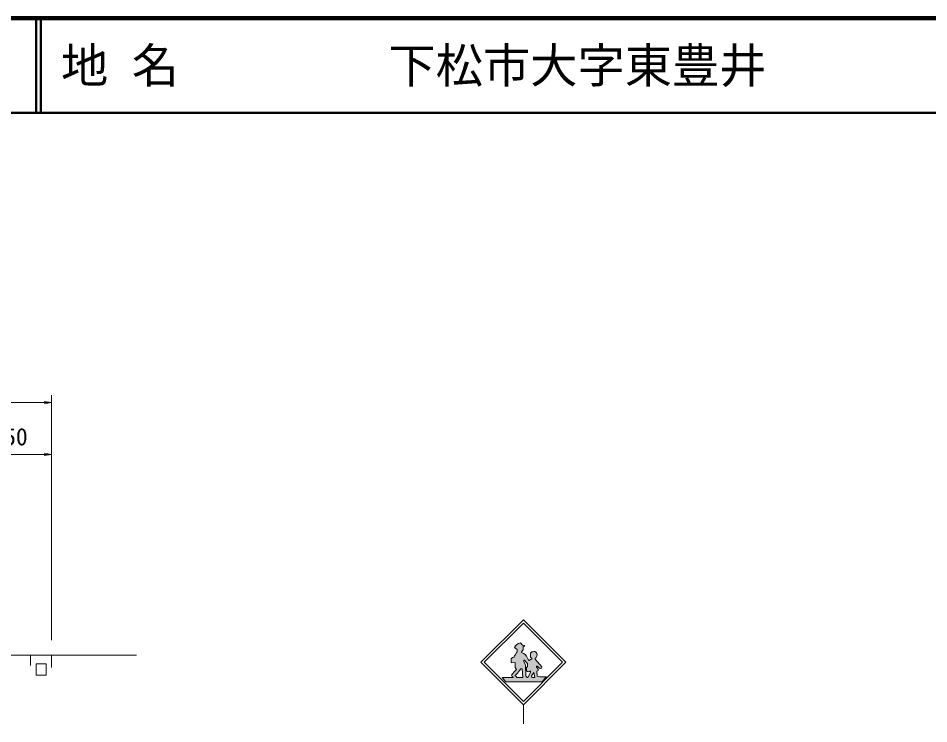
# Model space of a CAD drawing. Units: millimetres at full size, sheet at 1:1000, with parts at other scales. Extents: x 40000 to 680000, y 20000 to 380000.
# Drawn here: x 365853 to 462198, y 305381 to 380000 of the extents above; entities that cross this region are included whole.
import ezdxf
from ezdxf.enums import TextEntityAlignment as Align

# ---------------------------------------------------------------- set-up
doc = ezdxf.new("R2010")
doc.units = ezdxf.units.MM
doc.header["$LTSCALE"] = 1000
for name, color, linetype, lineweight in [('M-BGD', 7, 'Continuous', 13), ('M-STR-HTXT', 7, 'Continuous', 13), ('M-STR-STRC', 7, 'Continuous', 13), ('M-TTL', 2, 'Continuous', 140), ('M-TTL-LINE', 7, 'Continuous', 50)]:
    doc.layers.add(name, color=color, linetype=linetype, lineweight=lineweight)
doc.layers.add('M-TTL-TXT', color=7, linetype='Continuous')
doc.styles.add('ＭＳ ゴシック', font='')
doc.styles.get('ＭＳ ゴシック').set_extended_font_data('MS Gothic')

# ---------------------------------------------------------------- blocks, each defined once
blk = doc.blocks.new('open_arrow')
at = {"color": 0, "linetype": 'Continuous', "lineweight": -2}
blk.add_lwpolyline([(7.5, 1.25), (0, 0), (7.5, -1.25)], dxfattribs=at)

msp = doc.modelspace()

# ---------------------------------------------------------------- hatches: boundary and pattern name
at = {"layer": 'M-STR-STRC'}
for points in [[(419020, 311177), (419182, 311182), (419242, 310262), (419702, 310279), (419701, 310282), (419700, 310286), (419699, 310289), (419697, 310292), (419696, 310295), (419695, 310298), (419693, 310301), (419692, 310304), (419691, 310307), (419689, 310310), (419687, 310313), (419686, 310316), (419684, 310319), (419682, 310321), (419681, 310324), (419679, 310327), (419677, 310330), (419675, 310332), (419673, 310335), (419671, 310338), (419669, 310340), (419667, 310343), (419665, 310345), (419663, 310348), (419660, 310350), (419658, 310353), (419656, 310355), (419653, 310357), (419651, 310360), (419649, 310362), (419646, 310364), (419644, 310366), (419641, 310369), (419638, 310371), (419636, 310373), (419633, 310375), (419630, 310377), (419628, 310378), (419625, 310380), (419622, 310382), (419619, 310384), (419616, 310386), (419614, 310387), (419611, 310389), (419608, 310390), (419605, 310392), (419602, 310393), (419599, 310395), (419596, 310396), (419593, 310397), (419590, 310398), (419586, 310400), (419583, 310401), (419580, 310402), (419577, 310403), (419574, 310404), (419571, 310405), (419567, 310406), (419564, 310406), (419561, 310407), (419558, 310408), (419555, 310408), (419551, 310409), (419548, 310409), (419545, 310410), (419530, 311585), (419338, 311973), (419341, 312094), (419427, 312097), (419749, 311751), (419743, 311423), (419628, 311317), (419634, 310980), (419637, 310976), (419639, 310973), (419642, 310969), (419645, 310966), (419648, 310962), (419651, 310959), (419655, 310956), (419658, 310952), (419661, 310949), (419664, 310946), (419668, 310943), (419671, 310940), (419674, 310937), (419678, 310934), (419682, 310931), (419685, 310928), (419689, 310926), (419692, 310923), (419696, 310921), (419700, 310918), (419704, 310916), (419708, 310913), (419712, 310911), (419716, 310909), (419720, 310907), (419724, 310904), (419728, 310902), (419732, 310901), (419736, 310899), (419740, 310897), (419744, 310895), (419749, 310893), (419753, 310892), (419757, 310890), (419761, 310889), (419766, 310888), (419770, 310886), (419774, 310885), (419779, 310884), (419783, 310883), (419788, 310882), (419792, 310881), (419797, 310880), (419801, 310879), (419806, 310879), (419810, 310878), (419815, 310878), (419819, 310877), (419824, 310877), (419828, 310877), (419833, 310876), (419837, 310876), (419842, 310876), (419846, 310876), (419851, 310876), (419855, 310877), (419860, 310877), (419864, 310877), (419869, 310878), (419873, 310878), (419878, 310879), (419882, 310879), (419887, 310880), (419891, 310881), (419896, 310882), (419900, 310883), (419905, 310884), (419909, 310885), (419913, 310886), (419918, 310888), (419922, 310889), (419926, 310890), (419931, 310892), (419935, 310894), (419939, 310895), (419943, 310897), (419948, 310899), (419952, 310901), (419956, 310903), (419960, 310905), (419964, 310907), (419968, 310909), (419972, 310911), (419976, 310914), (419980, 310916), (419983, 310918), (419987, 310921), (419991, 310923), (419995, 310926), (419998, 310929), (420002, 310932), (420005, 310934), (420009, 310937), (420012, 310940), (420016, 310943), (420019, 310946), (420022, 310949), (420026, 310953), (420029, 310956), (420032, 310959), (420035, 310962), (420038, 310966), (420041, 310969), (420044, 310973), (420045, 310974), (420062, 310805), (419782, 310276), (420181, 310288), (420178, 310457), (420414, 310817), (420516, 310284), (421035, 310329), (421030, 310333), (421024, 310337), (421019, 310341), (421014, 310345), (421008, 310349), (421003, 310352), (420998, 310356), (420992, 310359), (420986, 310362), (420981, 310365), (420975, 310368), (420969, 310371), (420963, 310374), (420958, 310377), (420952, 310380), (420946, 310382), (420940, 310385), (420934, 310387), (420928, 310389), (420921, 310391), (420915, 310393), (420909, 310395), (420903, 310397), (420897, 310399), (420890, 310400), (420884, 310402), (420878, 310403), (420871, 310404), (420865, 310406), (420858, 310407), (420852, 310408), (420846, 310408), (420839, 310409), (420833, 310410), (420826, 310410), (420820, 310410), (420813, 310411), (420807, 310411), (420800, 310411), (420794, 310411), (420787, 310411), (420781, 310410), (420774, 310410), (420769, 310409), (420736, 310929), (420854, 311003), (420854, 311148), (420683, 311382), (420683, 311488), (420760, 311491), (421094, 311234), (421203, 311278), (421253, 311390), (420538, 312204), (420538, 312325), (420543, 312327), (420549, 312329), (420554, 312331), (420559, 312334), (420565, 312336), (420570, 312338), (420575, 312341), (420580, 312343), (420585, 312346), (420590, 312349), (420595, 312352), (420600, 312354), (420605, 312358), (420610, 312361), (420615, 312364), (420619, 312367), (420624, 312370), (420628, 312374), (420633, 312377), (420637, 312381), (420642, 312385), (420646, 312388), (420651, 312392), (420655, 312396), (420659, 312400), (420663, 312404), (420667, 312408), (420671, 312412), (420675, 312417), (420679, 312421), (420682, 312425), (420686, 312430), (420689, 312434), (420693, 312439), (420696, 312443), (420700, 312448), (420703, 312453), (420706, 312458), (420709, 312462), (420712, 312467), (420715, 312472), (420718, 312477), (420720, 312482), (420723, 312487), (420726, 312493), (420728, 312498), (420730, 312503), (420733, 312508), (420735, 312514), (420737, 312519), (420739, 312524), (420740, 312527), (420763, 312695), (420717, 312827), (420715, 312832), (420713, 312837), (420710, 312842), (420708, 312847), (420706, 312851), (420703, 312856), (420701, 312860), (420698, 312865), (420696, 312870), (420693, 312874), (420690, 312878), (420687, 312883), (420684, 312887), (420681, 312891), (420678, 312896), (420675, 312900), (420671, 312904), (420668, 312908), (420665, 312912), (420661, 312916), (420657, 312920), (420654, 312923), (420650, 312927), (420646, 312931), (420643, 312934), (420639, 312938), (420635, 312941), (420631, 312945), (420627, 312948), (420622, 312951), (420618, 312955), (420614, 312958), (420610, 312961), (420605, 312964), (420601, 312967), (420597, 312969), (420592, 312972), (420588, 312975), (420583, 312977), (420578, 312980), (420574, 312982), (420569, 312985), (420564, 312987), (420559, 312989), (420555, 312991), (420550, 312993), (420545, 312995), (420540, 312997), (420535, 312999), (420530, 313000), (420525, 313002), (420520, 313003), (420515, 313005), (420510, 313006), (420505, 313007), (420499, 313008), (420494, 313009), (420489, 313010), (420484, 313011), (420479, 313012), (420473, 313012), (420468, 313013), (420463, 313013), (420458, 313014), (420453, 313014), (420447, 313014), (420442, 313014), (420437, 313015), (420431, 313014), (420426, 313014), (420421, 313014), (420416, 313014), (420410, 313013), (420405, 313013), (420400, 313012), (420399, 313012), (420394, 313013), (420388, 313013), (420382, 313013), (420376, 313014), (420371, 313014), (420365, 313014), (420359, 313014), (420353, 313014), (420348, 313013), (420342, 313013), (420336, 313013), (420330, 313012), (420325, 313011), (420319, 313011), (420313, 313010), (420308, 313009), (420302, 313008), (420296, 313007), (420291, 313005), (420285, 313004), (420280, 313003), (420274, 313001), (420268, 313000), (420263, 312998), (420258, 312996), (420252, 312994), (420247, 312992), (420241, 312990), (420236, 312988), (420231, 312985), (420225, 312983), (420220, 312981), (420215, 312978), (420210, 312975), (420205, 312973), (420200, 312970), (420195, 312967), (420190, 312964), (420185, 312961), (420180, 312958), (420176, 312954), (420171, 312951), (420166, 312948), (420162, 312944), (420157, 312941), (420153, 312937), (420148, 312933), (420144, 312929), (420140, 312925), (420136, 312921), (420132, 312917), (420128, 312913), (420124, 312909), (420120, 312905), (420116, 312901), (420112, 312896), (420108, 312892), (420105, 312887), (420101, 312883), (420098, 312878), (420095, 312873), (420091, 312869), (420088, 312864), (420085, 312859), (420082, 312854), (420079, 312849), (420076, 312844), (420074, 312839), (420071, 312834), (420070, 312833), (420059, 312441), (420186, 312296), (420186, 312198), (420181, 312199), (420176, 312199), (420171, 312199), (420166, 312199), (420161, 312199), (420156, 312199), (420151, 312199), (420146, 312199), (420141, 312198), (420136, 312198), (420131, 312197), (420126, 312197), (420121, 312196), (420116, 312195), (420111, 312194), (420106, 312193), (420101, 312192), (420096, 312191), (420091, 312190), (420086, 312189), (420081, 312187), (420076, 312186), (420072, 312184), (420067, 312183), (420062, 312181), (420058, 312179), (420053, 312177), (420048, 312175), (420044, 312173), (420039, 312171), (420035, 312169), (420030, 312166), (420026, 312164), (420021, 312162), (420017, 312159), (420013, 312157), (420008, 312154), (420004, 312151), (420000, 312148), (419996, 312145), (419992, 312142), (419988, 312139), (419984, 312136), (419980, 312133), (419976, 312130), (419972, 312127), (419968, 312123), (419965, 312120), (419961, 312116), (419958, 312113), (419954, 312109), (419951, 312105), (419947, 312102), (419944, 312098), (419941, 312094), (419938, 312090), (419934, 312086), (419932, 312083), (419863, 312083), (419724, 312337), (419716, 312355), (419708, 312372), (419700, 312390), (419691, 312407), (419682, 312424), (419672, 312441), (419662, 312458), (419652, 312475), (419642, 312492), (419632, 312508), (419621, 312524), (419610, 312540), (419598, 312556), (419586, 312572), (419575, 312587), (419562, 312602), (419550, 312617), (419537, 312632), (419524, 312646), (419511, 312661), (419497, 312675), (419484, 312689), (419470, 312702), (419455, 312715), (419441, 312729), (419426, 312741), (419411, 312754), (419396, 312766), (419381, 312778), (419365, 312790), (419350, 312801), (419334, 312813), (419317, 312824), (419301, 312834), (419285, 312845), (419268, 312855), (419251, 312865), (419234, 312874), (419217, 312883), (419200, 312892), (419182, 312901), (419164, 312909), (419147, 312917), (419129, 312925), (419112, 312931), (419112, 312995), (419280, 313185), (419268, 313468), (419471, 313659), (419194, 313682), (418986, 313954), (418972, 313950), (418957, 313947), (418942, 313943), (418928, 313939), (418913, 313935), (418899, 313930), (418885, 313925), (418871, 313920), (418856, 313915), (418842, 313910), (418829, 313904), (418815, 313898), (418801, 313892), (418787, 313885), (418774, 313879), (418760, 313872), (418747, 313864), (418734, 313857), (418721, 313849), (418708, 313842), (418696, 313834), (418683, 313825), (418671, 313817), (418658, 313808), (418646, 313799), (418634, 313790), (418622, 313781), (418611, 313771), (418599, 313761), (418588, 313751), (418577, 313741), (418566, 313731), (418555, 313720), (418544, 313709), (418534, 313699), (418524, 313687), (418514, 313676), (418504, 313665), (418494, 313653), (418485, 313641), (418476, 313629), (418467, 313617), (418458, 313605), (418450, 313593), (418441, 313580), (418433, 313567), (418425, 313555), (418418, 313542), (418410, 313528), (418403, 313515), (418396, 313502), (418389, 313488), (418383, 313475), (418376, 313461), (418375, 313457), (418657, 313226), (418652, 312984), (418632, 312961), (418613, 312939), (418594, 312915), (418575, 312892), (418557, 312868), (418539, 312844), (418522, 312819), (418505, 312795), (418488, 312770), (418472, 312744), (418457, 312719), (418442, 312693), (418427, 312667), (418413, 312640), (418399, 312614), (418386, 312587), (418373, 312560), (418360, 312532), (418349, 312505), (418337, 312477), (418326, 312449), (418317, 312424), (418312, 312424), (418306, 312425), (418301, 312425), (418295, 312425), (418290, 312425), (418285, 312424), (418279, 312424), (418274, 312424), (418269, 312423), (418263, 312423), (418258, 312422), (418253, 312421), (418247, 312421), (418242, 312420), (418237, 312419), (418231, 312418), (418226, 312416), (418221, 312415), (418216, 312414), (418211, 312412), (418205, 312411), (418200, 312409), (418195, 312407), (418190, 312406), (418185, 312404), (418180, 312402), (418175, 312400), (418170, 312397), (418165, 312395), (418161, 312393), (418156, 312390), (418151, 312388), (418146, 312385), (418142, 312383), (418137, 312380), (418132, 312377), (418128, 312374), (418123, 312371), (418119, 312368), (418115, 312365), (418110, 312362), (418106, 312358), (418102, 312355), (418098, 312352), (418094, 312348), (418090, 312345), (418086, 312341), (418082, 312337), (418078, 312333), (418074, 312329), (418071, 312326), (418067, 312322), (418063, 312318), (418060, 312313), (418057, 312309), (418053, 312305), (418050, 312301), (418047, 312296), (418044, 312292), (418041, 312288), (418038, 312283), (418035, 312279), (418032, 312274), (418029, 312269), (418027, 312265), (418024, 312260), (418023, 312257), (418023, 311841), (418427, 311858), (418421, 311327), (418582, 311137), (418534, 311091), (418487, 311044), (418440, 310996), (418394, 310948), (418349, 310898), (418305, 310848), (418262, 310797), (418220, 310746), (418178, 310693), (418138, 310640), (418098, 310586), (418063, 310537), (418063, 310532), (418063, 310527), (418063, 310522), (418063, 310518), (418063, 310513), (418063, 310508), (418063, 310503), (418064, 310498), (418064, 310494), (418065, 310489), (418065, 310484), (418066, 310479), (418067, 310475), (418068, 310470), (418069, 310465), (418070, 310461), (418071, 310456), (418072, 310451), (418073, 310447), (418075, 310442), (418076, 310437), (418078, 310433), (418079, 310428), (418081, 310424), (418083, 310419), (418084, 310415), (418086, 310411), (418088, 310406), (418090, 310402), (418093, 310398), (418095, 310393), (418097, 310389), (418099, 310385), (418102, 310381), (418104, 310377), (418107, 310373), (418110, 310369), (418112, 310365), (418115, 310361), (418118, 310357), (418121, 310353), (418124, 310350), (418127, 310346), (418130, 310342), (418133, 310339), (418136, 310335), (418140, 310332), (418143, 310328), (418147, 310325), (418150, 310321), (418154, 310318), (418157, 310315), (418161, 310312), (418164, 310309), (418168, 310306), (418172, 310303), (418176, 310300), (418180, 310297), (418184, 310295), (418188, 310292), (418192, 310289), (418196, 310287), (418200, 310285), (418204, 310282), (418208, 310280), (418213, 310278), (418217, 310276), (418221, 310273), (418226, 310271), (418230, 310270), (418234, 310268), (418239, 310266), (418243, 310264), (418248, 310263), (418250, 310262), (418611, 310262), (418610, 310266), (418608, 310271), (418606, 310275), (418605, 310280), (418603, 310284), (418601, 310288), (418599, 310293), (418597, 310297), (418595, 310301), (418593, 310305), (418591, 310310), (418588, 310314), (418586, 310318), (418583, 310322), (418581, 310326), (418578, 310330), (418576, 310334), (418573, 310338), (418570, 310341), (418567, 310345), (418564, 310349), (418561, 310353), (418558, 310356), (418555, 310360), (418552, 310363), (418549, 310367), (418546, 310370), (418542, 310374), (418539, 310377), (418535, 310380), (418532, 310383), (418528, 310386), (418525, 310389), (418521, 310392), (418517, 310395), (418513, 310398), (418509, 310401), (418506, 310403), (418502, 310406), (418498, 310409), (418494, 310411), (418490, 310414), (418485, 310416), (418481, 310418), (418477, 310420), (418473, 310423), (418469, 310425), (418464, 310427), (418460, 310429), (418456, 310430), (418451, 310432), (418447, 310434), (418442, 310435), (418438, 310437), (418433, 310438), (418429, 310440), (418424, 310441), (418420, 310442), (418415, 310443), (418414, 310444), (418445, 310471), (418475, 310499), (418505, 310528), (418534, 310557), (418563, 310586), (418591, 310616), (418619, 310647), (418646, 310677), (418673, 310709), (418699, 310741), (418724, 310773), (418749, 310806), (418773, 310839), (418797, 310873), (418820, 310907), (418843, 310941), (418865, 310976), (418886, 311011), (418899, 311032)], [(421271, 309822), (421745, 310329), (421035, 310329), (420516, 310284), (420257, 310284), (420181, 310288), (419782, 310276), (419702, 310279), (419242, 310262), (418611, 310262), (418250, 310262), (417044, 310262), (417439, 309822)]]:
    msp.add_hatch(color=256, dxfattribs=at).paths.add_polyline_path(points)

# ---------------------------------------------------------------- linework, layer by layer
at = {"layer": 'M-BGD'}
for p, q in [((378364, 312623), (310163, 312623)), ((367148, 311544), (367148, 312623)), ((369363, 311318), (369363, 312623)), ((367768, 311707), (368808, 311707)), ((367768, 310526), (367768, 311707)), ((368808, 311707), (368808, 310526)), ((368808, 310526), (367768, 310526))]:
    msp.add_line(p, q, dxfattribs=at)
at = {"layer": 'M-STR-HTXT'}
for p, q in [((369363, 314223), (369363, 340147)), ((369363, 339347), (301363, 339347)), ((369363, 314223), (369363, 334671)), ((369363, 333871), (359363, 333871))]:
    msp.add_line(p, q, dxfattribs=at)
at = {"layer": 'M-STR-STRC'}
for p, q in [((414799, 311881), (419299, 316381)), ((415153, 311881), (419299, 316028)), ((423799, 311881), (419299, 316381)), ((423446, 311881), (419299, 316028)), ((418375, 313457), (418657, 313226)), ((418657, 313226), (418652, 312984)), ((419194, 313682), (418986, 313954)), ((419280, 313185), (419112, 312995)), ((419471, 313659), (419194, 313682)), ((419471, 313659), (419268, 313468)), ((419268, 313468), (419280, 313185)), ((418023, 312257), (418023, 311841)), ((419112, 312995), (419112, 312931)), ((419724, 312337), (419863, 312083)), ((420059, 312441), (420070, 312833)), ((420186, 312296), (420059, 312441)), ((420186, 312198), (420186, 312296)), ((420538, 312325), (420538, 312204)), ((420538, 312204), (421253, 311390)), ((420717, 312827), (420763, 312695)), ((420763, 312695), (420740, 312527)), ((414799, 311881), (419299, 307381)), ((415153, 311881), (419299, 307734)), ((418023, 311841), (418427, 311858)), ((418427, 311858), (418421, 311327)), ((418421, 311327), (418582, 311137)), ((419299, 307734), (423446, 311881)), ((419299, 307381), (423799, 311881)), ((419338, 311973), (419341, 312094)), ((419530, 311585), (419338, 311973)), ((419341, 312094), (419427, 312097)), ((419427, 312097), (419749, 311751)), ((419545, 310410), (419530, 311585)), ((419743, 311423), (419628, 311317)), ((419628, 311317), (419634, 310980)), ((419749, 311751), (419743, 311423)), ((419863, 312083), (419932, 312083)), ((420760, 311491), (420683, 311488)), ((420683, 311488), (420683, 311382)), ((420683, 311382), (420854, 311148)), ((421094, 311234), (420760, 311491)), ((421203, 311278), (421094, 311234)), ((421253, 311390), (421203, 311278)), ((417044, 310262), (418250, 310262)), ((417044, 310262), (417439, 309822)), ((418611, 310262), (419242, 310262)), ((418899, 311032), (419020, 311177)), ((419020, 311177), (419182, 311182)), ((419182, 311182), (419242, 310262)), ((419782, 310276), (419702, 310279)), ((420062, 310805), (419782, 310276)), ((420045, 310974), (420062, 310805)), ((420178, 310457), (420414, 310817)), ((420181, 310288), (420178, 310457)), ((420257, 310284), (420181, 310288)), ((420257, 310284), (420516, 310284)), ((420414, 310817), (420516, 310284)), ((420854, 311003), (420736, 310929)), ((420736, 310929), (420769, 310409)), ((420854, 311148), (420854, 311003)), ((421035, 310329), (421745, 310329)), ((421745, 310329), (421271, 309822)), ((417439, 309822), (421271, 309822)), ((419299, 307381), (419299, 305381))]:
    msp.add_line(p, q, dxfattribs=at)
for centre, radius, start, end in [((419165, 313109), 863, 101.90989, 156.19638), ((418297, 312117), 308, 86.28867, 152.95883), ((419932, 311839), 1718, 138.17703, 160.06934), ((418699, 311894), 1117, 23.37044, 68.27431), ((420163, 311911), 288, 85.52391, 143.364), ((420365, 312684), 330, 83.95474, 153.12523), ((420438, 312713), 301, 22.24618, 97.37057), ((420430, 312635), 329, 289.23067, 340.76933), ((418337, 310522), 275, 177.01244, 251.54617), ((421199, 308347), 3825, 133.17171, 145.08347), ((416858, 312219), 2360, 311.23071, 329.82437), ((418353, 310179), 271, 17.68097, 76.9396), ((419521, 310221), 190, 17.79602, 82.59769), ((419842, 311136), 260, 217.04728, 321.30403), ((420803, 310039), 372, 51.35521, 95.23461)]:
    msp.add_arc(centre, radius, start, end, dxfattribs=at)
at = {"layer": 'M-TTL'}
msp.add_line((680000, 380000), (40000, 380000), dxfattribs=at)
at = {"layer": 'M-TTL-LINE'}
for p, q in [((367750, 380000), (367750, 370000)), ((368250, 380000), (368250, 370000)), ((40000, 370000), (680000, 370000))]:
    msp.add_line(p, q, dxfattribs=at)

# ---------------------------------------------------------------- block references
at = {"layer": 'M-STR-HTXT', "xscale": 100, "yscale": 100, "rotation": 180}
for p in [(369363, 339347), (369363, 333871)]:
    msp.add_blockref('open_arrow', p, dxfattribs=at)

# ---------------------------------------------------------------- texts
at = {"layer": 'M-STR-HTXT', "style": 'ＭＳ ゴシック'}
msp.add_text('2.50', height=1833, dxfattribs=at).set_placement((364363, 334271), align=Align.BOTTOM_CENTER)
at = {"layer": 'M-TTL-TXT', "style": 'ＭＳ ゴシック'}
for s, p in [('地 名', (370380, 375000)), ('下松市大字東豊井', (405024, 375000))]:
    msp.add_text(s, height=3666, dxfattribs=at).set_placement(p, align=Align.MIDDLE_LEFT)

doc.saveas('drawing.dxf')
